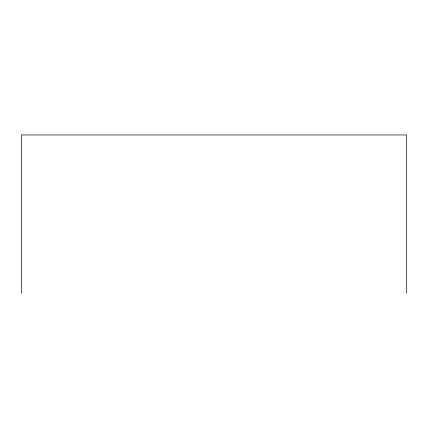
<?xml version="1.0" encoding="UTF-8"?>
<svg xmlns="http://www.w3.org/2000/svg" width="428" height="428" viewBox="0 0 428 428"><rect width="100%" height="100%" fill="white"/><g stroke="black" fill="none" stroke-linecap="round" stroke-linejoin="round"><path stroke-width="0.64" d="M406.6 293.046L406.6 134.954L21.4 134.954L21.4 293.046"/></g></svg>
